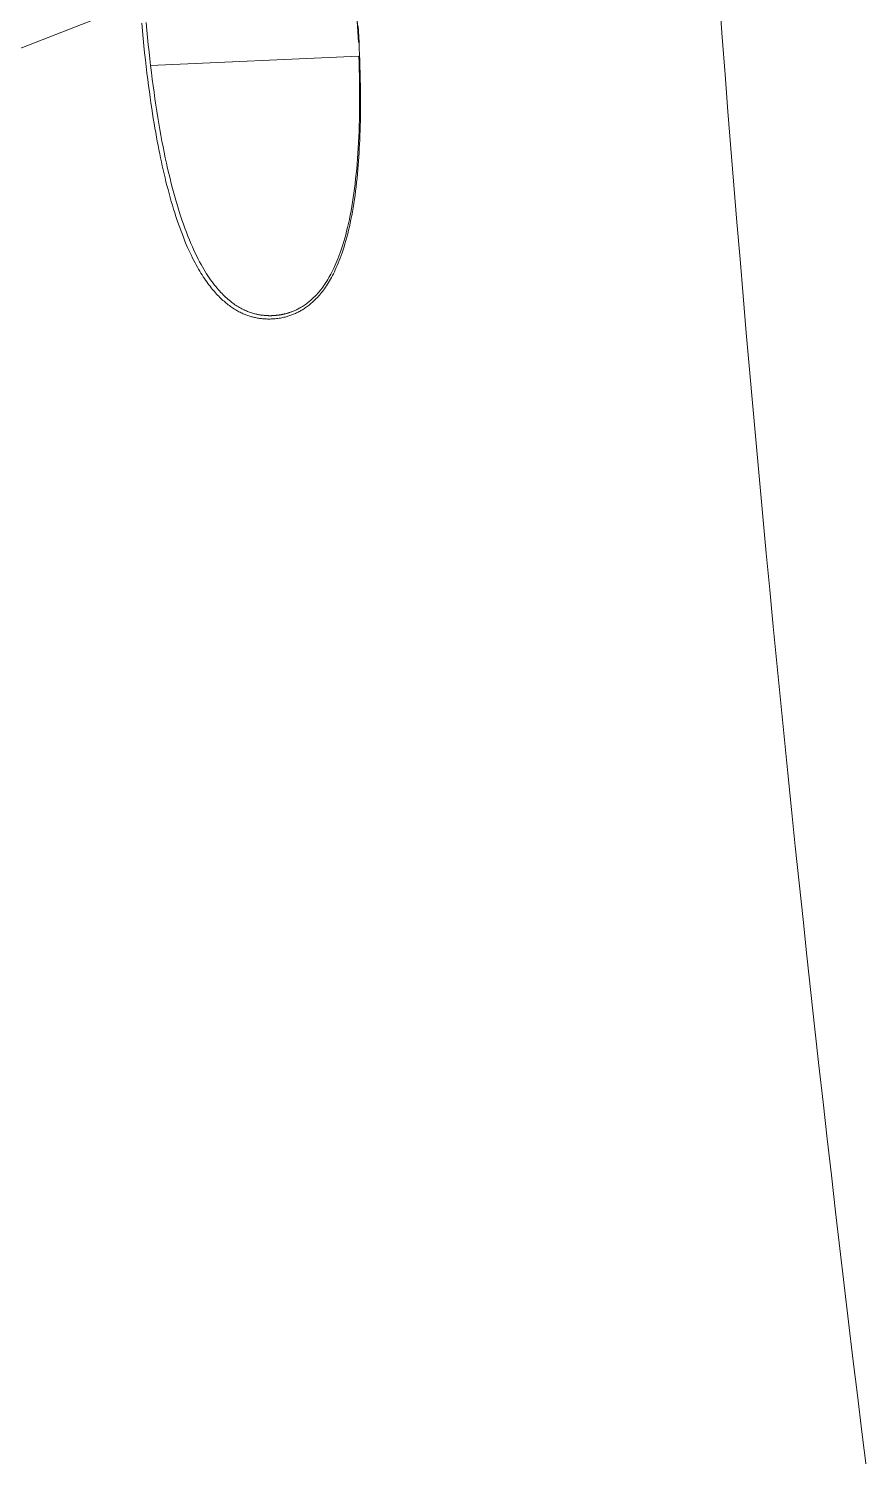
# Model space of a CAD drawing. Header units: millimetres. Extents: x 521 to 148073, y -17811 to 32040.
# Drawn here: x 65852.02 to 65873.39, y 20120.83 to 20157.22 of the extents above; entities that cross this region are included whole.
import ezdxf

# ---------------------------------------------------------------- set-up
doc = ezdxf.new("R2010")
doc.units = ezdxf.units.MM
doc.layers.add('Datové rozvody', color=6, linetype='Continuous')
doc.layers.add('PDF_Geometrie', color=7, linetype='Continuous', true_color=0xbdbdbd)

# ---------------------------------------------------------------- blocks, each defined once
blk = doc.blocks.new('projektor')
at = {"layer": 'PDF_Geometrie', "lineweight": 13}
for points in [[(86384.706, 14944), (86385.625, 14944.069), (86386.544, 14944.14), (86387.461, 14944.212), (86388.379, 14944.285), (86389.295, 14944.359), (86390.21, 14944.434), (86391.124, 14944.511), (86392.039, 14944.588), (86392.952, 14944.666), (86393.865, 14944.746), (86394.777, 14944.827), (86395.689, 14944.908), (86396.599, 14944.992), (86397.51, 14945.076), (86398.42, 14945.162), (86399.329, 14945.247), (86400.238, 14945.335), (86401.147, 14945.424), (86402.056, 14945.514), (86402.964, 14945.604), (86403.872, 14945.696), (86404.778, 14945.789), (86405.686, 14945.883), (86406.593, 14945.979), (86407.499, 14946.074), (86408.405, 14946.172), (86409.312, 14946.27), (86410.219, 14946.37), (86411.126, 14946.47), (86412.032, 14946.572), (86412.939, 14946.674), (86413.846, 14946.778), (86414.753, 14946.884), (86415.661, 14946.99), (86416.569, 14947.096), (86417.477, 14947.204), (86418.386, 14947.314), (86419.295, 14947.424), (86420.205, 14947.535), (86421.114, 14947.648)], [(86365.173, 14934.345), (86367.007, 14934.535), (86368.856, 14934.728), (86370.72, 14934.921), (86372.599, 14935.114), (86374.492, 14935.308), (86376.4, 14935.502), (86378.324, 14935.697), (86380.263, 14935.892), (86382.216, 14936.088), (86387.955, 14921.372), (86390.767, 14921.669), (86393.569, 14921.97), (86396.362, 14922.276), (86399.145, 14922.585), (86401.918, 14922.9), (86404.681, 14923.22), (86407.434, 14923.543), (86410.177, 14923.873), (86412.91, 14924.207), (86415.633, 14924.548), (86418.33, 14924.891)], [(86385.338, 14935.036), (86385.47, 14935.044), (86385.608, 14935.051), (86385.75, 14935.058), (86385.898, 14935.065), (86386.047, 14935.072), (86386.201, 14935.077), (86386.357, 14935.082), (86386.515, 14935.087), (86386.673, 14935.09), (86386.832, 14935.093), (86386.987, 14935.095), (86387.139, 14935.095), (86387.288, 14935.095), (86387.43, 14935.095), (86387.566, 14935.093), (86387.695, 14935.091), (86387.82, 14935.088), (86387.939, 14935.085), (86388.053, 14935.081), (86388.165, 14935.077), (86388.272, 14935.072), (86388.379, 14935.066), (86388.484, 14935.06), (86388.588, 14935.053), (86388.693, 14935.046), (86388.797, 14935.038), (86388.904, 14935.03), (86389.01, 14935.02), (86389.116, 14935.01), (86389.222, 14934.998), (86389.329, 14934.986), (86389.436, 14934.973), (86389.541, 14934.959), (86389.646, 14934.944), (86389.749, 14934.928), (86389.85, 14934.912), (86389.949, 14934.896), (86390.045, 14934.877), (86390.14, 14934.859), (86390.231, 14934.84), (86390.322, 14934.82), (86390.41, 14934.8), (86390.497, 14934.779), (86390.582, 14934.756), (86390.664, 14934.734), (86390.744, 14934.71), (86390.821, 14934.687), (86390.895, 14934.664), (86390.967, 14934.639), (86391.036, 14934.616), (86391.102, 14934.591), (86391.163, 14934.567), (86391.224, 14934.543), (86391.281, 14934.519), (86391.336, 14934.495), (86391.389, 14934.47), (86391.439, 14934.447), (86391.487, 14934.423), (86391.535, 14934.398), (86391.58, 14934.374), (86391.624, 14934.349), (86391.667, 14934.324), (86391.708, 14934.299), (86391.747, 14934.274), (86391.786, 14934.25), (86391.823, 14934.224), (86391.858, 14934.2), (86391.892, 14934.175), (86391.925, 14934.15), (86391.957, 14934.126), (86391.988, 14934.1), (86392.017, 14934.075), (86392.046, 14934.05), (86392.073, 14934.025), (86392.1, 14933.999), (86392.126, 14933.974), (86392.151, 14933.949), (86392.176, 14933.923), (86392.199, 14933.897), (86392.221, 14933.871), (86392.243, 14933.846), (86392.263, 14933.82), (86392.282, 14933.796), (86392.301, 14933.773), (86392.318, 14933.749), (86392.333, 14933.726), (86392.349, 14933.703), (86392.363, 14933.682), (86392.376, 14933.661), (86392.389, 14933.639), (86392.402, 14933.618), (86392.414, 14933.596), (86392.426, 14933.573), (86392.438, 14933.551), (86392.449, 14933.528), (86392.459, 14933.506), (86392.471, 14933.483), (86392.481, 14933.459), (86392.491, 14933.436), (86392.501, 14933.412), (86392.51, 14933.389), (86392.518, 14933.366), (86392.526, 14933.342), (86392.533, 14933.319), (86392.541, 14933.295), (86392.547, 14933.273), (86392.554, 14933.249), (86392.561, 14933.223), (86392.568, 14933.197), (86392.573, 14933.169), (86392.58, 14933.14), (86392.586, 14933.109), (86392.591, 14933.078), (86392.595, 14933.046), (86392.599, 14933.014), (86392.603, 14932.981), (86392.606, 14932.949), (86392.609, 14932.915), (86392.61, 14932.882), (86392.611, 14932.851), (86392.611, 14932.819), (86392.611, 14932.79), (86392.61, 14932.761), (86392.61, 14932.734), (86392.607, 14932.708), (86392.606, 14932.683), (86392.603, 14932.66), (86392.601, 14932.635), (86392.598, 14932.612), (86392.594, 14932.587), (86392.591, 14932.563), (86392.587, 14932.539), (86392.583, 14932.514), (86392.577, 14932.49), (86392.572, 14932.465), (86392.566, 14932.441), (86392.56, 14932.418), (86392.554, 14932.393), (86392.546, 14932.37), (86392.539, 14932.346), (86392.532, 14932.323), (86392.524, 14932.301), (86392.516, 14932.277), (86392.507, 14932.254), (86392.498, 14932.23), (86392.488, 14932.207), (86392.478, 14932.183), (86392.467, 14932.158), (86392.455, 14932.133), (86392.442, 14932.106), (86392.429, 14932.08), (86392.414, 14932.053), (86392.398, 14932.027), (86392.384, 14931.999), (86392.367, 14931.973), (86392.35, 14931.946), (86392.333, 14931.919), (86392.315, 14931.893), (86392.297, 14931.866), (86392.277, 14931.841), (86392.258, 14931.814), (86392.237, 14931.788), (86392.216, 14931.762), (86392.194, 14931.736), (86392.172, 14931.71), (86392.149, 14931.683), (86392.124, 14931.657), (86392.1, 14931.631), (86392.074, 14931.605), (86392.047, 14931.578), (86392.02, 14931.551), (86391.992, 14931.524), (86391.962, 14931.498), (86391.932, 14931.471), (86391.9, 14931.444), (86391.868, 14931.417), (86391.834, 14931.39), (86391.8, 14931.363), (86391.764, 14931.334), (86391.727, 14931.307), (86391.688, 14931.279), (86391.648, 14931.251), (86391.606, 14931.222), (86391.563, 14931.194), (86391.518, 14931.165), (86391.472, 14931.136), (86391.424, 14931.107), (86391.375, 14931.079), (86391.324, 14931.049), (86391.271, 14931.02), (86391.216, 14930.99), (86391.159, 14930.961), (86391.1, 14930.93), (86391.038, 14930.9), (86390.973, 14930.868), (86390.905, 14930.837), (86390.834, 14930.805), (86390.76, 14930.773), (86390.682, 14930.74), (86390.602, 14930.708), (86390.518, 14930.675), (86390.433, 14930.642), (86390.345, 14930.61), (86390.257, 14930.578), (86390.166, 14930.547), (86390.072, 14930.516), (86389.98, 14930.486), (86389.884, 14930.456), (86389.789, 14930.428), (86389.693, 14930.399), (86389.596, 14930.372), (86389.499, 14930.345), (86389.401, 14930.319), (86389.303, 14930.294), (86389.205, 14930.269), (86389.107, 14930.245), (86389.009, 14930.221), (86388.911, 14930.199), (86388.813, 14930.177), (86388.713, 14930.155), (86388.613, 14930.134), (86388.513, 14930.113), (86388.41, 14930.093), (86388.308, 14930.073), (86388.203, 14930.052), (86388.097, 14930.033), (86387.987, 14930.014), (86387.874, 14929.994), (86387.759, 14929.974), (86387.639, 14929.955), (86387.514, 14929.935), (86387.386, 14929.915), (86387.252, 14929.896), (86387.115, 14929.875), (86386.972, 14929.856), (86386.825, 14929.837), (86386.672, 14929.816), (86386.515, 14929.797), (86386.352, 14929.778), (86386.184, 14929.759), (86386.012, 14929.74), (86385.834, 14929.722), (86385.653, 14929.704), (86385.467, 14929.686), (86385.277, 14929.669)], [(86386.326, 14929.887), (86386.157, 14929.867), (86385.984, 14929.848), (86385.808, 14929.83), (86385.628, 14929.811), (86385.446, 14929.793), (86385.259, 14929.776)]]:
    blk.add_lwpolyline(points, dxfattribs=at)
for points in [[(86384.266, 14934.951), (86384.464, 14934.966), (86384.658, 14934.979), (86384.848, 14934.992), (86385.036, 14935.004), (86385.218, 14935.016), (86385.399, 14935.025), (86385.575, 14935.034), (86385.75, 14935.042)], [(86392.309, 14932.067), (86392.292, 14932.038), (86392.274, 14932.01), (86392.255, 14931.981), (86392.235, 14931.953), (86392.214, 14931.924), (86392.193, 14931.896), (86392.17, 14931.866), (86392.146, 14931.837), (86392.121, 14931.807), (86392.095, 14931.778), (86392.068, 14931.748), (86392.041, 14931.719), (86392.011, 14931.689), (86391.981, 14931.659), (86391.949, 14931.628), (86391.915, 14931.598), (86391.88, 14931.566), (86391.844, 14931.536), (86391.806, 14931.504), (86391.767, 14931.473), (86391.725, 14931.44), (86391.681, 14931.408), (86391.636, 14931.376), (86391.589, 14931.343), (86391.54, 14931.31), (86391.488, 14931.276), (86391.435, 14931.243), (86391.378, 14931.209), (86391.319, 14931.174), (86391.258, 14931.14), (86391.193, 14931.104), (86391.125, 14931.07), (86391.055, 14931.033), (86390.98, 14930.997), (86390.903, 14930.961), (86390.822, 14930.924), (86390.736, 14930.887), (86390.648, 14930.85), (86390.555, 14930.812), (86390.459, 14930.775), (86390.359, 14930.738), (86390.258, 14930.701), (86390.154, 14930.666), (86390.049, 14930.63), (86389.941, 14930.596), (86389.832, 14930.561), (86389.721, 14930.529), (86389.606, 14930.495), (86389.491, 14930.463), (86389.372, 14930.432), (86389.251, 14930.4), (86389.128, 14930.37), (86389.002, 14930.339), (86388.874, 14930.31), (86388.743, 14930.28), (86388.61, 14930.252), (86388.475, 14930.223), (86388.337, 14930.196), (86388.196, 14930.169), (86388.054, 14930.143), (86387.909, 14930.117), (86387.761, 14930.091), (86387.612, 14930.067), (86387.46, 14930.042), (86387.304, 14930.018), (86387.147, 14929.995), (86386.987, 14929.972), (86386.825, 14929.95), (86386.661, 14929.928), (86386.495, 14929.907), (86386.326, 14929.887), (86386.089, 14935.055), (86386.257, 14935.06), (86386.423, 14935.065), (86386.586, 14935.069), (86386.747, 14935.072), (86386.907, 14935.073), (86387.063, 14935.074), (86387.218, 14935.074), (86387.37, 14935.073), (86387.519, 14935.071), (86387.666, 14935.067), (86387.812, 14935.063), (86387.954, 14935.058), (86388.094, 14935.053), (86388.233, 14935.046), (86388.369, 14935.039), (86388.502, 14935.03), (86388.634, 14935.021), (86388.762, 14935.011), (86388.888, 14935), (86389.013, 14934.988), (86389.135, 14934.975), (86389.255, 14934.962), (86389.373, 14934.946), (86389.488, 14934.931), (86389.601, 14934.915), (86389.713, 14934.898), (86389.823, 14934.879), (86389.931, 14934.86), (86390.036, 14934.84), (86390.14, 14934.819), (86390.241, 14934.797), (86390.339, 14934.775), (86390.432, 14934.751), (86390.523, 14934.728), (86390.609, 14934.704), (86390.691, 14934.681), (86390.77, 14934.657), (86390.845, 14934.632), (86390.917, 14934.608), (86390.986, 14934.583), (86391.053, 14934.559), (86391.116, 14934.534), (86391.177, 14934.509), (86391.236, 14934.485), (86391.292, 14934.459), (86391.346, 14934.435), (86391.398, 14934.409), (86391.447, 14934.385), (86391.495, 14934.359), (86391.541, 14934.334), (86391.585, 14934.31), (86391.628, 14934.284), (86391.668, 14934.259), (86391.707, 14934.234), (86391.746, 14934.209), (86391.781, 14934.185), (86391.817, 14934.159), (86391.85, 14934.134), (86391.883, 14934.109), (86391.914, 14934.084), (86391.944, 14934.059), (86391.973, 14934.034), (86392.002, 14934.009), (86392.028, 14933.983), (86392.054, 14933.959), (86392.079, 14933.933), (86392.103, 14933.908), (86392.126, 14933.883), (86392.149, 14933.858), (86392.171, 14933.833), (86392.191, 14933.807), (86392.211, 14933.782), (86392.231, 14933.756), (86392.249, 14933.73), (86392.267, 14933.704), (86392.284, 14933.678), (86392.301, 14933.652), (86392.317, 14933.627), (86392.331, 14933.602), (86392.345, 14933.577), (86392.357, 14933.554), (86392.368, 14933.531), (86392.38, 14933.509), (86392.389, 14933.488), (86392.398, 14933.467), (86392.407, 14933.448), (86392.415, 14933.429), (86392.423, 14933.41), (86392.429, 14933.393), (86392.436, 14933.376), (86392.441, 14933.36), (86392.447, 14933.343), (86392.452, 14933.328), (86392.457, 14933.314), (86392.462, 14933.3), (86392.465, 14933.286), (86392.469, 14933.273), (86392.472, 14933.261), (86392.476, 14933.25), (86392.478, 14933.238), (86392.481, 14933.227), (86392.484, 14933.217), (86392.486, 14933.207), (86392.488, 14933.198), (86392.491, 14933.189), (86392.493, 14933.179), (86392.494, 14933.17), (86392.496, 14933.162), (86392.497, 14933.154), (86392.499, 14933.146), (86392.501, 14933.139), (86392.502, 14933.131), (86392.503, 14933.124), (86392.505, 14933.115), (86392.506, 14933.108), (86392.507, 14933.101), (86392.508, 14933.094), (86392.509, 14933.087), (86392.511, 14933.08), (86392.511, 14933.073), (86392.512, 14933.066), (86392.513, 14933.058), (86392.514, 14933.051), (86392.515, 14933.044), (86392.516, 14933.037), (86392.516, 14933.03), (86392.517, 14933.023), (86392.518, 14933.016), (86392.519, 14933.009), (86392.52, 14933), (86392.521, 14932.993), (86392.522, 14932.986), (86392.522, 14932.979), (86392.523, 14932.972), (86392.523, 14932.965), (86392.523, 14932.957), (86392.524, 14932.95), (86392.525, 14932.942), (86392.525, 14932.935), (86392.526, 14932.928), (86392.526, 14932.921), (86392.526, 14932.914), (86392.527, 14932.907), (86392.527, 14932.9), (86392.527, 14932.893), (86392.528, 14932.885), (86392.528, 14932.878), (86392.528, 14932.87), (86392.528, 14932.863), (86392.528, 14932.856), (86392.528, 14932.849), (86392.528, 14932.842), (86392.528, 14932.835), (86392.528, 14932.826), (86392.528, 14932.819), (86392.528, 14932.811), (86392.527, 14932.804), (86392.527, 14932.796), (86392.527, 14932.788), (86392.526, 14932.78), (86392.526, 14932.771), (86392.525, 14932.762), (86392.525, 14932.753), (86392.524, 14932.743), (86392.523, 14932.734), (86392.523, 14932.724), (86392.522, 14932.713), (86392.521, 14932.701), (86392.519, 14932.69), (86392.518, 14932.678), (86392.516, 14932.666), (86392.515, 14932.653), (86392.513, 14932.638), (86392.511, 14932.624), (86392.509, 14932.609), (86392.507, 14932.593), (86392.503, 14932.576), (86392.5, 14932.559), (86392.497, 14932.542), (86392.493, 14932.523), (86392.488, 14932.504), (86392.483, 14932.484), (86392.478, 14932.463), (86392.472, 14932.441), (86392.466, 14932.419), (86392.458, 14932.395), (86392.45, 14932.371), (86392.441, 14932.345), (86392.432, 14932.32), (86392.421, 14932.292), (86392.41, 14932.265), (86392.398, 14932.236), (86392.385, 14932.209), (86392.371, 14932.181), (86392.357, 14932.152), (86392.342, 14932.124), (86392.326, 14932.095)]]:
    blk.add_lwpolyline(points, close=True, dxfattribs=at)

msp = doc.modelspace()

# ---------------------------------------------------------------- block references
at = {"layer": 'Datové rozvody', "xscale": 1.027900945623324, "yscale": 1.027900945623324, "zscale": 1.027900945623324, "rotation": 270.0000000000001}
msp.add_blockref('projektor', (50508.686, 108952.866), dxfattribs=at)

doc.saveas('drawing.dxf')
